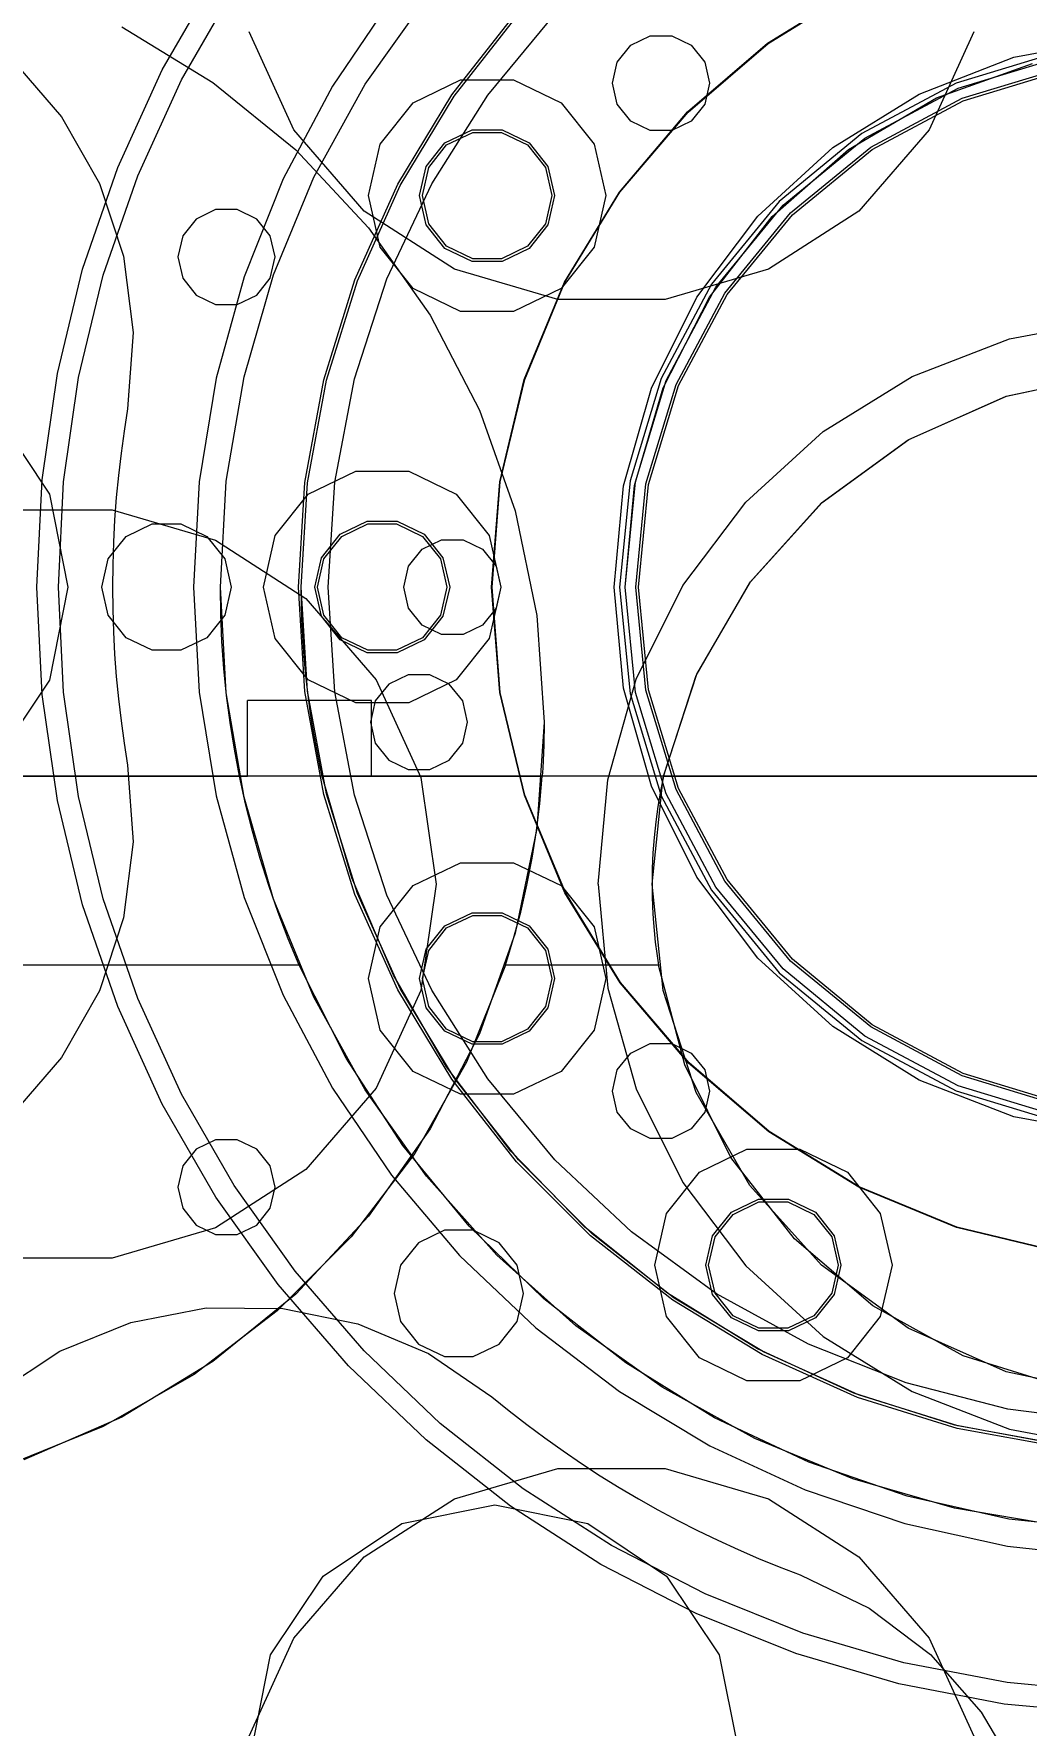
# Model space of a CAD drawing. Header units: millimetres. Extents: x -191664 to 191490, y -197311 to 10263.
# Drawn here: x 490.4 to 674.4, y -183975.8 to -183662.5 of the extents above; entities that cross this region are included whole.
import ezdxf

# ---------------------------------------------------------------- set-up
doc = ezdxf.new("R2010")
doc.units = ezdxf.units.MM
doc.layers.add('R15_COTAS_TRANSPORTE_P', color=1, linetype='Continuous', lineweight=0)
doc.layers.add('R15_PRENSA_RECEPCION_P', color=2, linetype='Continuous', lineweight=0)
doc.dimstyles.new('PLANTA_20', dxfattribs={"dimtxt": 50, "dimasz": 30, "dimexe": 30, "dimexo": 16, "dimgap": 20, "dimtad": 1, "dimtih": 1, "dimtoh": 1, "dimdec": 1, "dimzin": 0, "dimdsep": 46, "dimcen": 0.09, "dimadec": 0, "dimazin": 0, "dimtfac": 1, "dimtdec": 4, "dimtofl": 0, "dimtmove": 0, "dimatfit": 3, "dimfxl": 1, "dimtolj": 1, "dimtzin": 0, "dimarcsym": 0})

# ---------------------------------------------------------------- blocks, each defined once
blk = doc.blocks.new('*D131')
at = {"layer": 'Defpoints', "color": 0, "transparency": 16777216}
for p in [(1100, -183968.15), (1139.8, -184162.66), (1104.62, -184212), (1304.62, -184212), (1304.62, -184212)]:
    blk.add_point(p, dxfattribs=at)
at = {"layer": 'R15_COTAS_TRANSPORTE_P', "color": 0, "lineweight": -2, "transparency": 16777216}
blk.add_arc((1304.62, -184212), 172.05, 140.0034, 169.9966, dxfattribs=at)
at = {"layer": 'R15_COTAS_TRANSPORTE_P', "color": 0, "transparency": 16777216}
for points in [[(1169.28, -184097.88), (1176.35, -184104.95), (1194.03, -184080.2)], [(1140.17, -184182.55), (1130.2, -184181.68), (1132.57, -184212)]]:
    blk.add_solid(points, dxfattribs=at)
blk = doc.blocks.new('*D132')
at = {"layer": 'Defpoints', "color": 0, "transparency": 16777216}
for p in [(-500, -194490), (-500, -194490), (500, -194490), (203.29, -194656.68), (439.69, -194832.02)]:
    blk.add_point(p, dxfattribs=at)
at = {"layer": 'R15_COTAS_TRANSPORTE_P', "color": 0, "lineweight": -2, "transparency": 16777216}
blk.add_arc((-500, -194490), 722.77, 342.37834, 357.62166, dxfattribs=at)
at = {"layer": 'R15_COTAS_TRANSPORTE_P', "color": 0, "transparency": 16777216}
for points in [[(217.15, -194519.89), (227.15, -194520.1), (222.77, -194490)], [(193.59, -194710.42), (184.12, -194707.19), (179.18, -194737.2)]]:
    blk.add_solid(points, dxfattribs=at)
blk = doc.blocks.new('*D133')
at = {"layer": 'Defpoints', "color": 0, "transparency": 16777216}
for p in [(439.69, -194147.98), (217.89, -194406.09), (-500, -194490), (-500, -194490), (500, -194490)]:
    blk.add_point(p, dxfattribs=at)
at = {"layer": 'R15_COTAS_TRANSPORTE_P', "color": 0, "lineweight": -2, "transparency": 16777216}
blk.add_arc((-500, -194490), 722.77, 2.37834, 17.62166, dxfattribs=at)
at = {"layer": 'R15_COTAS_TRANSPORTE_P', "color": 0, "transparency": 16777216}
for points in [[(184.12, -194272.81), (193.59, -194269.58), (179.18, -194242.8)], [(227.15, -194459.9), (217.15, -194460.11), (222.77, -194490)]]:
    blk.add_solid(points, dxfattribs=at)

msp = doc.modelspace()

# ---------------------------------------------------------------- linework, layer by layer
at = {"layer": 'R15_PRENSA_RECEPCION_P', "color": 9, "true_color": 0xb9c3c2}
for p, q in [((514.23, -183669.23), (524.18, -183652.01)), ((517.79, -183671.06), (527.54, -183654.17)), ((556.7, -183656.07), (545.77, -183672.2)), ((626.41, -183664.27), (643.02, -183654.02)), ((626.51, -183664.32), (643.13, -183654.08)), ((567.91, -183673.83), (579.86, -183658.57)), ((574.6, -183673.89), (587.01, -183658.9)), ((538.61, -183680.31), (530.34, -183662.19)), ((664.66, -183662.19), (656.39, -183680.31)), ((598.55, -183667.76), (601.05, -183664.63)), ((601.05, -183664.63), (604.66, -183662.89)), ((604.66, -183662.89), (608.66, -183662.89)), ((608.66, -183662.89), (612.27, -183664.63)), ((611.6, -183676.98), (626.41, -183664.27)), ((611.7, -183677.02), (626.51, -183664.32)), ((612.27, -183664.63), (614.77, -183667.76)), ((672.09, -183666.89), (690.59, -183663.44)), ((486.25, -183667.15), (495.56, -183677.89)), ((597.66, -183671.66), (598.55, -183667.76)), ((614.77, -183667.76), (615.66, -183671.66)), ((654.53, -183673.69), (672.09, -183666.89)), ((657.72, -183674.38), (675.5, -183668.05)), ((680.3, -183665.94), (661.35, -183671.69)), ((661.73, -183672.61), (680.49, -183666.92)), ((662.5, -183674.46), (680.88, -183668.88)), ((505.97, -183687.32), (514.23, -183669.23)), ((509.68, -183688.81), (517.79, -183671.06)), ((560.71, -183675.3), (569.53, -183671.05)), ((569.53, -183671.05), (579.32, -183671.05)), ((579.32, -183671.05), (588.14, -183675.3)), ((598.55, -183675.57), (597.66, -183671.66)), ((615.66, -183671.66), (614.77, -183675.57)), ((661.35, -183671.69), (643.89, -183681.02)), ((662.69, -183674.92), (680.98, -183669.37)), ((545.77, -183672.2), (536.64, -183689.42)), ((557.88, -183690.41), (567.91, -183673.83)), ((564.17, -183690.33), (574.6, -183673.89)), ((638.53, -183683.6), (654.53, -183673.69)), ((641.44, -183683.94), (657.72, -183674.38)), ((644.44, -183681.85), (661.73, -183672.61)), ((645.55, -183683.52), (662.5, -183674.46)), ((645.83, -183683.93), (662.69, -183674.92)), ((495.56, -183677.89), (502.58, -183690.24)), ((554.6, -183682.95), (560.71, -183675.3)), ((588.14, -183675.3), (594.25, -183682.95)), ((601.05, -183678.7), (598.55, -183675.57)), ((598.95, -183691.85), (611.6, -183676.98)), ((599.05, -183691.88), (611.7, -183677.02)), ((614.77, -183675.57), (612.27, -183678.7)), ((551.66, -183695.37), (538.61, -183680.31)), ((566.63, -183682.73), (571.64, -183680.31)), ((566.94, -183683.12), (571.76, -183680.8)), ((571.64, -183680.31), (577.21, -183680.31)), ((571.76, -183680.8), (577.1, -183680.8)), ((577.1, -183680.8), (581.91, -183683.12)), ((577.21, -183680.31), (582.22, -183682.73)), ((604.66, -183680.44), (601.05, -183678.7)), ((608.66, -183680.44), (604.66, -183680.44)), ((612.27, -183678.7), (608.66, -183680.44)), ((643.89, -183681.02), (628.58, -183693.58)), ((656.39, -183680.31), (643.34, -183695.37)), ((552.43, -183692.5), (554.6, -183682.95)), ((563.16, -183687.08), (566.63, -183682.73)), ((563.61, -183687.29), (566.94, -183683.12)), ((581.91, -183683.12), (585.24, -183687.29)), ((582.22, -183682.73), (585.69, -183687.08)), ((594.25, -183682.95), (596.43, -183692.5)), ((624.62, -183696.28), (638.53, -183683.6)), ((627.25, -183696.39), (641.44, -183683.94)), ((629.29, -183694.29), (644.44, -183681.85)), ((630.7, -183695.7), (645.55, -183683.52)), ((631.06, -183696.06), (645.83, -183683.93)), ((499.47, -183706.12), (505.97, -183687.32)), ((561.93, -183692.5), (563.16, -183687.08)), ((562.43, -183692.5), (563.61, -183687.29)), ((585.24, -183687.29), (586.43, -183692.5)), ((585.69, -183687.08), (586.93, -183692.5)), ((502.58, -183690.24), (507.07, -183703.73)), ((503.3, -183707.24), (509.68, -183688.81)), ((536.64, -183689.42), (529.42, -183707.53)), ((549.93, -183708.09), (557.88, -183690.41)), ((555.88, -183707.94), (564.17, -183690.33)), ((554.6, -183702.05), (552.43, -183692.5)), ((563.16, -183697.92), (561.93, -183692.5)), ((563.61, -183697.71), (562.43, -183692.5)), ((586.43, -183692.5), (585.24, -183697.71)), ((586.93, -183692.5), (585.69, -183697.92)), ((588.77, -183708.51), (598.95, -183691.85)), ((588.87, -183708.53), (599.05, -183691.88)), ((596.43, -183692.5), (594.25, -183702.05)), ((628.58, -183693.58), (616.02, -183708.89)), ((568.42, -183706.14), (551.66, -183695.37)), ((613.28, -183711.3), (624.62, -183696.28)), ((615.65, -183711.28), (627.25, -183696.39)), ((616.85, -183709.44), (629.29, -183694.29)), ((618.52, -183710.55), (630.7, -183695.7)), ((618.93, -183710.83), (631.06, -183696.06)), ((643.34, -183695.37), (626.58, -183706.14)), ((566.63, -183702.27), (563.16, -183697.92)), ((566.94, -183701.88), (563.61, -183697.71)), ((585.24, -183697.71), (581.91, -183701.88)), ((585.69, -183697.92), (582.22, -183702.27)), ((560.71, -183709.7), (554.6, -183702.05)), ((571.64, -183704.69), (566.63, -183702.27)), ((571.76, -183704.2), (566.94, -183701.88)), ((581.91, -183701.88), (577.1, -183704.2)), ((582.22, -183702.27), (577.21, -183704.69)), ((594.25, -183702.05), (588.14, -183709.7)), ((494.78, -183725.45), (499.47, -183706.12)), ((507.07, -183703.73), (508.83, -183717.83)), ((587.54, -183711.75), (568.42, -183706.14)), ((577.21, -183704.69), (571.64, -183704.69)), ((577.1, -183704.2), (571.76, -183704.2)), ((626.58, -183706.14), (607.46, -183711.75)), ((498.7, -183726.2), (503.3, -183707.24)), ((529.42, -183707.53), (524.21, -183726.31)), ((544.16, -183726.59), (549.93, -183708.09)), ((549.87, -183726.45), (555.88, -183707.94)), ((581.32, -183726.55), (588.77, -183708.51)), ((581.42, -183726.57), (588.87, -183708.53)), ((616.02, -183708.89), (606.69, -183726.35)), ((607.61, -183726.73), (616.85, -183709.44)), ((569.53, -183713.95), (560.71, -183709.7)), ((588.14, -183709.7), (579.32, -183713.95)), ((607.46, -183711.75), (587.54, -183711.75)), ((604.89, -183728.15), (613.28, -183711.3)), ((607.06, -183728.09), (615.65, -183711.28)), ((609.46, -183727.5), (618.52, -183710.55)), ((609.92, -183727.69), (618.93, -183710.83)), ((579.32, -183713.95), (569.53, -183713.95)), ((671.27, -183719.01), (690.31, -183715.45)), ((508.83, -183717.83), (507.81, -183732.01)), ((653.2, -183726.01), (671.27, -183719.01)), ((491.95, -183745.13), (494.78, -183725.45)), ((495.93, -183745.51), (498.7, -183726.2)), ((524.21, -183726.31), (521.06, -183745.54)), ((540.67, -183745.65), (544.16, -183726.59)), ((546.22, -183745.57), (549.87, -183726.45)), ((576.78, -183745.54), (581.32, -183726.55)), ((576.88, -183745.54), (581.42, -183726.57)), ((599.74, -183746.26), (604.89, -183728.15)), ((606.69, -183726.35), (600.94, -183745.3)), ((601.78, -183746.21), (607.06, -183728.09)), ((601.92, -183745.49), (607.61, -183726.73)), ((603.88, -183745.88), (609.46, -183727.5)), ((604.37, -183745.98), (609.92, -183727.69)), ((636.72, -183736.21), (653.2, -183726.01)), ((483.57, -183733.18), (493.32, -183747.78)), ((507.81, -183732.01), (507.15, -183736.1)), ((507.15, -183736.1), (506.58, -183740.2)), ((622.4, -183749.26), (636.72, -183736.21)), ((506.58, -183740.2), (506.1, -183744.32)), ((541.28, -183747.8), (550.1, -183743.55)), ((550.1, -183743.55), (559.9, -183743.55)), ((559.9, -183743.55), (568.72, -183747.8)), ((491, -183765), (491.95, -183745.13)), ((495, -183765), (495.93, -183745.51)), ((506.1, -183744.32), (505.7, -183748.44)), ((521.06, -183745.54), (520, -183765)), ((539.5, -183765), (540.67, -183745.65)), ((545, -183765), (546.22, -183745.57)), ((575.25, -183765), (576.78, -183745.54)), ((575.35, -183765), (576.88, -183745.54)), ((598, -183765), (599.74, -183746.26)), ((600.94, -183745.3), (599, -183765)), ((600, -183765), (601.92, -183745.49)), ((600, -183765), (601.78, -183746.21)), ((602, -183765), (603.88, -183745.88)), ((602.5, -183765), (604.37, -183745.98)), ((493.32, -183747.78), (496.75, -183765)), ((505.7, -183748.44), (505.4, -183752.58)), ((535.18, -183755.45), (541.28, -183747.8)), ((568.72, -183747.8), (574.82, -183755.45)), ((610.73, -183764.72), (622.4, -183749.26)), ((485.04, -183750.71), (504.96, -183750.71)), ((504.96, -183750.71), (524.08, -183756.33)), ((505.4, -183752.58), (505.18, -183756.71)), ((507.52, -183755.62), (512.33, -183753.3)), ((512.33, -183753.3), (517.67, -183753.3)), ((517.67, -183753.3), (522.48, -183755.62)), ((547.21, -183755.23), (552.22, -183752.81)), ((547.52, -183755.62), (552.33, -183753.3)), ((552.22, -183752.81), (557.78, -183752.81)), ((552.33, -183753.3), (557.67, -183753.3)), ((557.67, -183753.3), (562.48, -183755.62)), ((557.78, -183752.81), (562.79, -183755.23)), ((504.19, -183759.79), (507.52, -183755.62)), ((522.48, -183755.62), (525.81, -183759.79)), ((524.08, -183756.33), (540.84, -183767.1)), ((533, -183765), (535.18, -183755.45)), ((543.74, -183759.58), (547.21, -183755.23)), ((544.19, -183759.79), (547.52, -183755.62)), ((562.39, -183757.96), (566, -183756.23)), ((562.48, -183755.62), (565.81, -183759.79)), ((562.79, -183755.23), (566.26, -183759.58)), ((566, -183756.23), (570, -183756.23)), ((570, -183756.23), (573.61, -183757.96)), ((574.82, -183755.45), (577, -183765)), ((505.18, -183756.71), (505.04, -183760.86)), ((542.5, -183765), (543.74, -183759.58)), ((559.89, -183761.1), (562.39, -183757.96)), ((566.26, -183759.58), (567.5, -183765)), ((573.61, -183757.96), (576.11, -183761.1)), ((503, -183765), (504.19, -183759.79)), ((505.04, -183760.86), (505, -183765)), ((525.81, -183759.79), (527, -183765)), ((543, -183765), (544.19, -183759.79)), ((559, -183765), (559.89, -183761.1)), ((565.81, -183759.79), (567, -183765)), ((576.11, -183761.1), (577, -183765)), ((491.95, -183784.87), (491, -183765)), ((496.75, -183765), (493.32, -183782.22)), ((495.93, -183784.49), (495, -183765)), ((504.19, -183770.21), (503, -183765)), ((505, -183765), (505.04, -183769.14)), ((520, -183765), (521.06, -183784.46)), ((527, -183765), (525.81, -183770.21)), ((535.18, -183774.55), (533, -183765)), ((540.67, -183784.35), (539.5, -183765)), ((543.74, -183770.42), (542.5, -183765)), ((544.19, -183770.21), (543, -183765)), ((546.22, -183784.43), (545, -183765)), ((559.89, -183768.9), (559, -183765)), ((567, -183765), (565.81, -183770.21)), ((567.5, -183765), (566.26, -183770.42)), ((577, -183765), (574.82, -183774.55)), ((576.79, -183784.52), (575.25, -183765)), ((576.88, -183784.5), (575.35, -183765)), ((577, -183765), (576.11, -183768.9)), ((599.74, -183783.74), (598, -183765)), ((599, -183765), (600.94, -183784.7)), ((601.92, -183784.51), (600, -183765)), ((603.88, -183784.12), (602, -183765)), ((602.09, -183782.07), (610.73, -183764.72)), ((604.37, -183784.02), (602.5, -183765)), ((505.04, -183769.14), (505.18, -183773.29)), ((540.84, -183767.1), (553.89, -183782.16)), ((562.39, -183772.04), (559.89, -183768.9)), ((576.11, -183768.9), (573.61, -183772.04)), ((507.52, -183774.38), (504.19, -183770.21)), ((525.81, -183770.21), (522.48, -183774.38)), ((547.21, -183774.77), (543.74, -183770.42)), ((547.52, -183774.38), (544.19, -183770.21)), ((566, -183773.77), (562.39, -183772.04)), ((565.81, -183770.21), (562.48, -183774.38)), ((566.26, -183770.42), (562.79, -183774.77)), ((573.61, -183772.04), (570, -183773.77)), ((505.18, -183773.29), (505.4, -183777.42)), ((512.33, -183776.7), (507.52, -183774.38)), ((522.48, -183774.38), (517.67, -183776.7)), ((541.28, -183782.2), (535.18, -183774.55)), ((552.22, -183777.19), (547.21, -183774.77)), ((552.33, -183776.7), (547.52, -183774.38)), ((562.48, -183774.38), (557.67, -183776.7)), ((562.79, -183774.77), (557.78, -183777.19)), ((570, -183773.77), (566, -183773.77)), ((574.82, -183774.55), (568.72, -183782.2)), ((505.4, -183777.42), (505.7, -183781.56)), ((517.67, -183776.7), (512.33, -183776.7)), ((557.78, -183777.19), (552.22, -183777.19)), ((557.67, -183776.7), (552.33, -183776.7)), ((505.7, -183781.56), (506.1, -183785.68)), ((493.32, -183782.22), (483.57, -183796.82)), ((498.7, -183803.8), (495.93, -183784.49)), ((521.06, -183784.46), (524.21, -183803.69)), ((544.16, -183803.41), (540.67, -183784.35)), ((550.1, -183786.45), (541.28, -183782.2)), ((549.87, -183803.55), (546.22, -183784.43)), ((553.89, -183782.16), (562.16, -183800.28)), ((568.72, -183782.2), (559.9, -183786.45)), ((581.36, -183803.55), (576.79, -183784.52)), ((581.45, -183803.52), (576.88, -183784.5)), ((596.79, -183800.71), (602.09, -183782.07)), ((604.89, -183801.85), (599.74, -183783.74)), ((600.94, -183784.7), (606.69, -183803.65)), ((607.61, -183803.27), (601.92, -183784.51)), ((609.46, -183802.5), (603.88, -183784.12)), ((609.92, -183802.31), (604.37, -183784.02)), ((494.78, -183804.55), (491.95, -183784.87)), ((506.1, -183785.68), (506.58, -183789.8)), ((559.9, -183786.45), (550.1, -183786.45)), ((506.58, -183789.8), (507.15, -183793.9)), ((507.15, -183793.9), (507.81, -183797.99)), ((507.81, -183797.99), (508.83, -183812.17)), ((562.16, -183800.28), (565, -183820)), ((549.93, -183821.91), (544.16, -183803.41)), ((555.88, -183822.06), (549.87, -183803.55)), ((588.85, -183821.64), (581.36, -183803.55)), ((588.94, -183821.59), (581.45, -183803.52)), ((595, -183820), (596.79, -183800.71)), ((613.28, -183818.7), (604.89, -183801.85)), ((616.85, -183820.56), (607.61, -183803.27)), ((618.52, -183819.45), (609.46, -183802.5)), ((618.93, -183819.17), (609.92, -183802.31)), ((499.47, -183823.88), (494.78, -183804.55)), ((503.3, -183822.76), (498.7, -183803.8)), ((524.21, -183803.69), (529.42, -183822.47)), ((606.69, -183803.65), (616.02, -183821.11)), ((508.83, -183812.17), (507.07, -183826.27)), ((560.71, -183820.3), (569.53, -183816.05)), ((569.53, -183816.05), (579.32, -183816.05)), ((579.32, -183816.05), (588.14, -183820.3)), ((624.62, -183833.72), (613.28, -183818.7)), ((631.06, -183833.94), (618.93, -183819.17)), ((557.88, -183839.59), (549.93, -183821.91)), ((554.6, -183827.95), (560.71, -183820.3)), ((564.17, -183839.67), (555.88, -183822.06)), ((565, -183820), (562.16, -183839.72)), ((588.14, -183820.3), (594.25, -183827.95)), ((599.08, -183838.33), (588.85, -183821.64)), ((599.16, -183838.27), (588.94, -183821.59)), ((595, -183820), (596.79, -183839.29)), ((616.02, -183821.11), (628.58, -183836.42)), ((629.29, -183835.71), (616.85, -183820.56)), ((630.7, -183834.3), (618.52, -183819.45)), ((505.97, -183842.68), (499.47, -183823.88)), ((509.68, -183841.19), (503.3, -183822.76)), ((529.42, -183822.47), (536.64, -183840.58)), ((566.63, -183827.73), (571.64, -183825.31)), ((571.64, -183825.31), (577.21, -183825.31)), ((577.21, -183825.31), (582.22, -183827.73)), ((507.07, -183826.27), (502.58, -183839.76)), ((552.43, -183837.5), (554.6, -183827.95)), ((563.16, -183832.08), (566.63, -183827.73)), ((563.61, -183832.29), (566.94, -183828.12)), ((566.94, -183828.12), (571.76, -183825.8)), ((571.76, -183825.8), (577.1, -183825.8)), ((577.1, -183825.8), (581.91, -183828.12)), ((581.91, -183828.12), (585.24, -183832.29)), ((582.22, -183827.73), (585.69, -183832.08)), ((594.25, -183827.95), (596.43, -183837.5)), ((561.93, -183837.5), (563.16, -183832.08)), ((562.43, -183837.5), (563.61, -183832.29)), ((585.24, -183832.29), (586.43, -183837.5)), ((585.69, -183832.08), (586.93, -183837.5)), ((638.53, -183846.4), (624.62, -183833.72)), ((645.55, -183846.48), (630.7, -183834.3)), ((645.83, -183846.07), (631.06, -183833.94)), ((554.6, -183847.05), (552.43, -183837.5)), ((563.16, -183842.92), (561.93, -183837.5)), ((563.61, -183842.71), (562.43, -183837.5)), ((586.43, -183837.5), (585.24, -183842.71)), ((586.93, -183837.5), (585.69, -183842.92)), ((596.43, -183837.5), (594.25, -183847.05)), ((628.58, -183836.42), (643.89, -183848.98)), ((644.44, -183848.15), (629.29, -183835.71)), ((502.58, -183839.76), (495.56, -183852.11)), ((517.79, -183858.94), (509.68, -183841.19)), ((536.64, -183840.58), (545.77, -183857.8)), ((562.16, -183839.72), (553.89, -183857.84)), ((567.91, -183856.17), (557.88, -183839.59)), ((574.6, -183856.11), (564.17, -183839.67)), ((596.79, -183839.29), (602.09, -183857.93)), ((611.79, -183853.21), (599.08, -183838.33)), ((611.86, -183853.14), (599.16, -183838.27)), ((514.23, -183860.77), (505.97, -183842.68)), ((566.63, -183847.27), (563.16, -183842.92)), ((566.94, -183846.88), (563.61, -183842.71)), ((585.24, -183842.71), (581.91, -183846.88)), ((585.69, -183842.92), (582.22, -183847.27)), ((560.71, -183854.7), (554.6, -183847.05)), ((571.64, -183849.69), (566.63, -183847.27)), ((571.76, -183849.2), (566.94, -183846.88)), ((581.91, -183846.88), (577.1, -183849.2)), ((582.22, -183847.27), (577.21, -183849.69)), ((594.25, -183847.05), (588.14, -183854.7)), ((654.53, -183856.31), (638.53, -183846.4)), ((662.5, -183855.54), (645.55, -183846.48)), ((662.69, -183855.08), (645.83, -183846.07)), ((577.21, -183849.69), (571.64, -183849.69)), ((577.1, -183849.2), (571.76, -183849.2)), ((601.05, -183851.3), (604.66, -183849.56)), ((604.66, -183849.56), (608.66, -183849.56)), ((608.66, -183849.56), (612.27, -183851.3)), ((643.89, -183848.98), (661.35, -183858.31)), ((661.73, -183857.39), (644.44, -183848.15)), ((495.56, -183852.11), (486.25, -183862.85)), ((598.55, -183854.43), (601.05, -183851.3)), ((626.67, -183865.92), (611.79, -183853.21)), ((626.73, -183865.84), (611.86, -183853.14)), ((612.27, -183851.3), (614.77, -183854.43)), ((569.53, -183858.95), (560.71, -183854.7)), ((579.86, -183871.43), (567.91, -183856.17)), ((587.01, -183871.1), (574.6, -183856.11)), ((588.14, -183854.7), (579.32, -183858.95)), ((597.66, -183858.34), (598.55, -183854.43)), ((614.77, -183854.43), (615.66, -183858.34)), ((672.09, -183863.11), (654.53, -183856.31)), ((680.88, -183861.12), (662.5, -183855.54)), ((680.98, -183860.63), (662.69, -183855.08)), ((527.54, -183875.83), (517.79, -183858.94)), ((553.89, -183857.84), (540.84, -183872.9)), ((545.77, -183857.8), (556.7, -183873.93)), ((579.32, -183858.95), (569.53, -183858.95)), ((598.55, -183862.24), (597.66, -183858.34)), ((602.09, -183857.93), (610.73, -183875.28)), ((615.66, -183858.34), (614.77, -183862.24)), ((661.35, -183858.31), (680.3, -183864.06)), ((680.49, -183863.08), (661.73, -183857.39)), ((524.18, -183877.99), (514.23, -183860.77)), ((601.05, -183865.37), (598.55, -183862.24)), ((614.77, -183862.24), (612.27, -183865.37)), ((690.59, -183866.56), (672.09, -183863.11)), ((604.66, -183867.11), (601.05, -183865.37)), ((612.27, -183865.37), (608.66, -183867.11)), ((643.36, -183876.15), (626.67, -183865.92)), ((643.41, -183876.06), (626.73, -183865.84)), ((608.66, -183867.11), (604.66, -183867.11)), ((613.78, -183873.37), (622.6, -183869.13)), ((622.6, -183869.13), (632.4, -183869.13)), ((632.4, -183869.13), (641.22, -183873.37)), ((593.57, -183885.14), (579.86, -183871.43)), ((601.2, -183884.43), (587.01, -183871.1)), ((540.84, -183872.9), (524.08, -183883.67)), ((556.7, -183873.93), (569.32, -183888.79)), ((607.68, -183881.03), (613.78, -183873.37)), ((610.73, -183875.28), (622.4, -183890.74)), ((641.22, -183873.37), (647.32, -183881.03)), ((535.71, -183894.2), (524.18, -183877.99)), ((538.86, -183891.72), (527.54, -183875.83)), ((619.71, -183880.8), (624.72, -183878.39)), ((624.72, -183878.39), (630.28, -183878.39)), ((630.28, -183878.39), (635.29, -183880.8)), ((661.45, -183883.64), (643.36, -183876.15)), ((661.48, -183883.55), (643.41, -183876.06)), ((605.5, -183890.57), (607.68, -183881.03)), ((616.24, -183885.15), (619.71, -183880.8)), ((616.69, -183885.37), (620.02, -183881.19)), ((620.02, -183881.19), (624.83, -183878.87)), ((624.83, -183878.87), (630.17, -183878.87)), ((630.17, -183878.87), (634.98, -183881.19)), ((634.98, -183881.19), (638.31, -183885.37)), ((635.29, -183880.8), (638.76, -183885.15)), ((647.32, -183881.03), (649.5, -183890.57)), ((524.08, -183883.67), (504.96, -183889.29)), ((566.51, -183884.12), (561.7, -183886.43)), ((571.86, -183884.12), (566.51, -183884.12)), ((576.67, -183886.43), (571.86, -183884.12)), ((616.95, -183895.87), (601.2, -183884.43)), ((680.48, -183888.21), (661.45, -183883.64)), ((680.5, -183888.12), (661.48, -183883.55)), ((561.7, -183886.43), (558.37, -183890.61)), ((580, -183890.61), (576.67, -183886.43)), ((608.83, -183897.09), (593.57, -183885.14)), ((615, -183890.57), (616.24, -183885.15)), ((615.5, -183890.57), (616.69, -183885.37)), ((638.31, -183885.37), (639.5, -183890.57)), ((638.76, -183885.15), (640, -183890.57)), ((504.96, -183889.29), (485.04, -183889.29)), ((558.37, -183890.61), (557.19, -183895.81)), ((569.32, -183888.79), (583.47, -183902.19)), ((581.19, -183895.81), (580, -183890.61)), ((607.68, -183900.12), (605.5, -183890.57)), ((616.24, -183896), (615, -183890.57)), ((616.69, -183895.78), (615.5, -183890.57)), ((622.4, -183890.74), (636.72, -183903.79)), ((639.5, -183890.57), (638.31, -183895.78)), ((640, -183890.57), (638.76, -183896)), ((649.5, -183890.57), (647.32, -183900.12)), ((548.74, -183909.23), (535.71, -183894.2)), ((551.63, -183906.47), (538.86, -183891.72)), ((557.19, -183895.81), (558.37, -183901.02)), ((580, -183901.02), (581.19, -183895.81)), ((625.41, -183907.12), (608.83, -183897.09)), ((619.71, -183900.35), (616.24, -183896)), ((620.02, -183899.96), (616.69, -183895.78)), ((634, -183905.25), (616.95, -183895.87)), ((638.31, -183895.78), (634.98, -183899.96)), ((638.76, -183896), (635.29, -183900.35)), ((508.38, -183901.18), (522.34, -183898.5)), ((522.34, -183898.5), (536.55, -183898.59)), ((536.55, -183898.59), (550.47, -183901.45)), ((613.78, -183907.77), (607.68, -183900.12)), ((624.72, -183902.76), (619.71, -183900.35)), ((624.83, -183902.27), (620.02, -183899.96)), ((634.98, -183899.96), (630.17, -183902.27)), ((635.29, -183900.35), (630.28, -183902.76)), ((647.32, -183900.12), (641.22, -183907.77)), ((495.22, -183906.54), (508.38, -183901.18)), ((550.47, -183901.45), (563.57, -183906.97)), ((558.37, -183901.02), (561.7, -183905.2)), ((576.67, -183905.2), (580, -183901.02)), ((583.47, -183902.19), (598.99, -183913.98)), ((630.28, -183902.76), (624.72, -183902.76)), ((630.17, -183902.27), (624.83, -183902.27)), ((636.72, -183903.79), (653.2, -183913.99)), ((483.35, -183914.36), (495.22, -183906.54)), ((565.75, -183919.93), (551.63, -183906.47)), ((561.7, -183905.2), (566.51, -183907.51)), ((563.57, -183906.97), (575.33, -183914.95)), ((571.86, -183907.51), (576.67, -183905.2)), ((652.1, -183912.41), (634, -183905.25)), ((563.13, -183922.95), (548.74, -183909.23)), ((566.51, -183907.51), (571.86, -183907.51)), ((622.6, -183912.02), (613.78, -183907.77)), ((643.09, -183915.07), (625.41, -183907.12)), ((641.22, -183907.77), (632.4, -183912.02)), ((632.4, -183912.02), (622.6, -183912.02)), ((670.96, -183917.25), (652.1, -183912.41)), ((575.33, -183914.95), (578.55, -183917.56)), ((598.99, -183913.98), (615.69, -183924.03)), ((661.59, -183920.84), (643.09, -183915.07)), ((653.2, -183913.99), (671.27, -183920.99)), ((578.55, -183917.56), (581.82, -183920.11)), ((690.27, -183919.69), (670.96, -183917.25)), ((581.09, -183931.99), (565.75, -183919.93)), ((581.82, -183920.11), (585.14, -183922.58)), ((585.14, -183922.58), (588.51, -183924.99)), ((680.65, -183924.33), (661.59, -183920.84)), ((671.27, -183920.99), (690.31, -183924.55)), ((578.77, -183935.25), (563.13, -183922.95)), ((588.51, -183924.99), (591.94, -183927.32)), ((615.69, -183924.03), (633.38, -183932.22)), ((568.42, -183933.86), (587.54, -183928.25)), ((587.54, -183928.25), (607.46, -183928.25)), ((591.94, -183927.32), (595.41, -183929.58)), ((607.46, -183928.25), (626.58, -183933.86)), ((597.5, -183942.54), (581.09, -183931.99)), ((595.41, -183929.58), (598.93, -183931.77)), ((598.93, -183931.77), (602.5, -183933.87)), ((551.66, -183944.63), (568.42, -183933.86)), ((558.65, -183938.42), (575.88, -183934.99)), ((575.88, -183934.99), (593.1, -183938.42)), ((602.5, -183933.87), (606.11, -183935.91)), ((626.58, -183933.86), (643.34, -183944.63)), ((633.38, -183932.22), (651.84, -183938.44)), ((595.5, -183946), (578.77, -183935.25)), ((606.11, -183935.91), (609.76, -183937.86)), ((609.76, -183937.86), (613.46, -183939.74)), ((544.06, -183948.17), (558.65, -183938.42)), ((593.1, -183938.42), (607.69, -183948.17)), ((613.46, -183939.74), (617.19, -183941.54)), ((651.84, -183938.44), (670.88, -183942.63)), ((614.84, -183951.47), (597.5, -183942.54)), ((617.19, -183941.54), (620.96, -183943.26)), ((620.96, -183943.26), (624.76, -183944.9)), ((670.88, -183942.63), (690.26, -183944.74)), ((538.61, -183959.69), (551.66, -183944.63)), ((613.18, -183955.11), (595.5, -183946)), ((624.76, -183944.9), (628.6, -183946.46)), ((628.6, -183946.46), (632.48, -183947.94)), ((643.34, -183944.63), (656.39, -183959.69)), ((534.3, -183962.77), (544.06, -183948.17)), ((607.69, -183948.17), (617.45, -183962.77)), ((632.48, -183947.94), (645.26, -183954.14)), ((632.95, -183958.73), (614.84, -183951.47)), ((631.64, -183962.51), (613.18, -183955.11)), ((645.26, -183954.14), (656.59, -183962.72)), ((530.34, -183977.81), (538.61, -183959.69)), ((651.67, -183964.22), (632.95, -183958.73)), ((656.39, -183959.69), (664.66, -183977.81)), ((530.88, -183979.99), (534.3, -183962.77)), ((617.45, -183962.77), (620.88, -183979.99)), ((650.73, -183968.11), (631.64, -183962.51)), ((656.59, -183962.72), (666.03, -183973.35)), ((670.83, -183967.91), (651.67, -183964.22)), ((670.26, -183971.87), (650.73, -183968.11)), ((690.25, -183969.77), (670.83, -183967.91)), ((690.06, -183973.76), (670.26, -183971.87)), ((666.03, -183973.35), (673.22, -183985.61))]:
    msp.add_line(p, q, dxfattribs=at)
at = {"layer": 'R15_PRENSA_RECEPCION_P', "color": 117, "true_color": 0x28865c}
for p, q in [((551.82, -183671.89), (563.18, -183655.89)), ((568.32, -183674.11), (580.24, -183658.9)), ((506.71, -183661.26), (523.62, -183671.54)), ((523.62, -183671.54), (538.97, -183684.03)), ((542.33, -183689.07), (551.82, -183671.89)), ((558.33, -183690.64), (568.32, -183674.11)), ((538.97, -183684.03), (552.48, -183698.49)), ((534.82, -183707.2), (542.33, -183689.07)), ((550.4, -183708.26), (558.33, -183690.64)), ((520.51, -183696.84), (518.02, -183699.97)), ((524.12, -183695.1), (520.51, -183696.84)), ((528.13, -183695.1), (524.12, -183695.1)), ((531.74, -183696.84), (528.13, -183695.1)), ((534.23, -183699.97), (531.74, -183696.84)), ((518.02, -183699.97), (517.13, -183703.87)), ((535.13, -183703.87), (534.23, -183699.97)), ((552.48, -183698.49), (563.89, -183714.66)), ((517.13, -183703.87), (518.02, -183707.78)), ((534.23, -183707.78), (535.13, -183703.87)), ((518.02, -183707.78), (520.51, -183710.91)), ((529.39, -183726.06), (534.82, -183707.2)), ((531.74, -183710.91), (534.23, -183707.78)), ((544.65, -183726.71), (550.4, -183708.26)), ((520.51, -183710.91), (524.12, -183712.65)), ((524.12, -183712.65), (528.13, -183712.65)), ((528.13, -183712.65), (531.74, -183710.91)), ((563.89, -183714.66), (573, -183732.23)), ((526.1, -183745.41), (529.39, -183726.06)), ((541.17, -183745.71), (544.65, -183726.71)), ((670.64, -183729.65), (690.07, -183725.52)), ((670.7, -183729.63), (690.09, -183725.52)), ((652.5, -183737.73), (670.64, -183729.65)), ((652.58, -183737.68), (670.7, -183729.63)), ((573, -183732.23), (579.62, -183750.88)), ((636.43, -183749.4), (652.5, -183737.73)), ((636.53, -183749.31), (652.58, -183737.68)), ((525, -183765), (526.1, -183745.41)), ((540, -183765), (541.17, -183745.71)), ((623.14, -183764.16), (636.43, -183749.4)), ((623.25, -183764.02), (636.53, -183749.31)), ((579.62, -183750.88), (583.65, -183770.26)), ((525.07, -183770.03), (525, -183765)), ((526.1, -183784.59), (525, -183765)), ((540.03, -183768.01), (540, -183765)), ((541.17, -183784.29), (540, -183765)), ((613.21, -183781.36), (623.14, -183764.16)), ((613.3, -183781.16), (623.25, -183764.02)), ((540.11, -183771.02), (540.03, -183768.01)), ((525.29, -183775.06), (525.07, -183770.03)), ((540.25, -183774.02), (540.11, -183771.02)), ((583.65, -183770.26), (585, -183790)), ((525.65, -183780.08), (525.29, -183775.06)), ((540.45, -183777.02), (540.25, -183774.02)), ((540.71, -183780.02), (540.45, -183777.02)), ((526.16, -183785.09), (525.65, -183780.08)), ((541.02, -183783.01), (540.71, -183780.02)), ((559.8, -183781.23), (556.19, -183782.96)), ((563.8, -183781.23), (559.8, -183781.23)), ((567.41, -183782.96), (563.8, -183781.23)), ((607.08, -183800.25), (613.21, -183781.36)), ((607.13, -183800), (613.3, -183781.16)), ((529.39, -183803.94), (526.1, -183784.59)), ((541.38, -183786), (541.02, -183783.01)), ((544.65, -183803.29), (541.17, -183784.29)), ((556.19, -183782.96), (553.69, -183786.1)), ((569.91, -183786.1), (567.41, -183782.96)), ((526.81, -183790.08), (526.16, -183785.09)), ((553, -183786), (530, -183786)), ((530, -183800), (530, -183786)), ((541.66, -183788.01), (541.38, -183786)), ((553, -183786), (541.38, -183786)), ((553.69, -183786.1), (552.8, -183790)), ((553, -183800), (553, -183786)), ((570.8, -183790), (569.91, -183786.1)), ((527.6, -183795.05), (526.81, -183790.08)), ((541.97, -183790.02), (541.66, -183788.01)), ((542.3, -183792.03), (541.97, -183790.02)), ((552.8, -183790), (553.69, -183793.9)), ((569.91, -183793.9), (570.8, -183790)), ((585, -183790), (583.65, -183809.74)), ((585, -183790), (584.99, -183791.43)), ((542.66, -183794.03), (542.3, -183792.03)), ((543.04, -183796.02), (542.66, -183794.03)), ((553.69, -183793.9), (556.19, -183797.04)), ((567.41, -183797.04), (569.91, -183793.9)), ((584.97, -183792.86), (584.94, -183794.29)), ((584.99, -183791.43), (584.97, -183792.86)), ((528.54, -183800), (527.6, -183795.05)), ((543.44, -183798.01), (543.04, -183796.02)), ((556.19, -183797.04), (559.8, -183798.77)), ((563.8, -183798.77), (567.41, -183797.04)), ((584.82, -183797.15), (584.75, -183798.57)), ((584.89, -183795.72), (584.82, -183797.15)), ((584.94, -183794.29), (584.89, -183795.72)), ((528.54, -183800), (210, -183800)), ((1190, -183800), (250, -183800)), ((528.54, -183800), (343, -183800)), ((343, -183800), (530, -183800)), ((529.66, -183805.13), (528.54, -183800)), ((553, -183800), (530, -183800)), ((543.88, -183800), (543.44, -183798.01)), ((549.34, -183818.85), (543.88, -183800)), ((543.88, -183800), (553, -183800)), ((553, -183800), (584.65, -183800)), ((559.8, -183798.77), (563.8, -183798.77)), ((584.21, -183805.09), (584.65, -183800)), ((584.75, -183798.57), (584.65, -183800)), ((607.13, -183800), (584.65, -183800)), ((605, -183820), (607.08, -183800.25)), ((607.13, -183800), (606.57, -183802.82)), ((607.13, -183800), (792.87, -183800)), ((550.4, -183821.74), (544.65, -183803.29)), ((606.57, -183802.82), (606.09, -183805.66)), ((534.82, -183822.8), (529.39, -183803.94)), ((530.95, -183810.23), (529.66, -183805.13)), ((583.59, -183810.16), (584.21, -183805.09)), ((606.09, -183805.66), (605.7, -183808.51)), ((583.65, -183809.74), (579.62, -183829.12)), ((605.7, -183808.51), (605.39, -183811.38)), ((532.38, -183815.28), (530.95, -183810.23)), ((582.79, -183815.2), (583.59, -183810.16)), ((605.39, -183811.38), (605.17, -183814.25)), ((533.96, -183820.29), (532.38, -183815.28)), ((581.82, -183820.21), (582.79, -183815.2)), ((605.17, -183814.25), (605.04, -183817.12)), ((557.06, -183836.9), (549.34, -183818.85)), ((605.04, -183817.12), (605, -183820)), ((535.7, -183825.25), (533.96, -183820.29)), ((558.33, -183839.36), (550.4, -183821.74)), ((580.67, -183825.19), (581.82, -183820.21)), ((605, -183820), (605.02, -183822.15)), ((607.08, -183839.75), (605, -183820)), ((605.02, -183822.15), (605.1, -183824.3)), ((542.33, -183840.93), (534.82, -183822.8)), ((537.58, -183830.15), (535.7, -183825.25)), ((579.34, -183830.12), (580.67, -183825.19)), ((605.1, -183824.3), (605.22, -183826.45)), ((605.22, -183826.45), (605.39, -183828.6)), ((605.39, -183828.6), (605.61, -183830.74)), ((539.61, -183835), (537.58, -183830.15)), ((579.62, -183829.12), (573, -183847.77)), ((577.84, -183835), (579.34, -183830.12)), ((605.61, -183830.74), (605.88, -183832.87)), ((605.88, -183832.87), (606.19, -183835)), ((539.61, -183835), (210, -183835)), ((539.61, -183835), (251.21, -183835)), ((548.3, -183852.25), (539.61, -183835)), ((566.94, -183853.86), (557.06, -183836.9)), ((577.84, -183835), (570.6, -183853)), ((606.19, -183835), (577.84, -183835)), ((611.1, -183853.49), (606.19, -183835)), ((551.82, -183858.11), (542.33, -183840.93)), ((568.32, -183855.89), (558.33, -183839.36)), ((613.21, -183858.64), (607.08, -183839.75)), ((573, -183847.77), (563.89, -183865.34)), ((558.84, -183868.43), (548.3, -183852.25)), ((570.6, -183853), (561.01, -183869.88)), ((619.61, -183870.63), (611.1, -183853.49)), ((578.82, -183869.48), (566.94, -183853.86)), ((580.24, -183871.1), (568.32, -183855.89)), ((563.18, -183874.11), (551.82, -183858.11)), ((623.14, -183875.84), (613.21, -183858.64)), ((563.89, -183865.34), (552.48, -183881.51)), ((520.51, -183869.09), (518.02, -183872.22)), ((524.12, -183867.35), (520.51, -183869.09)), ((528.13, -183867.35), (524.12, -183867.35)), ((531.74, -183869.09), (528.13, -183867.35)), ((534.23, -183872.22), (531.74, -183869.09)), ((571.09, -183883.35), (558.84, -183868.43)), ((518.02, -183872.22), (517.13, -183876.13)), ((535.13, -183876.13), (534.23, -183872.22)), ((561.01, -183869.88), (549.26, -183885.32)), ((592.53, -183883.53), (578.82, -183869.48)), ((593.9, -183884.76), (580.24, -183871.1)), ((631.39, -183885.71), (619.61, -183870.63)), ((576.26, -183888.74), (563.18, -183874.11)), ((517.13, -183876.13), (518.02, -183880.03)), ((534.23, -183880.03), (535.13, -183876.13)), ((636.43, -183890.6), (623.14, -183875.84)), ((518.02, -183880.03), (520.51, -183883.16)), ((531.74, -183883.16), (534.23, -183880.03)), ((552.48, -183881.51), (538.97, -183895.97)), ((520.51, -183883.16), (524.12, -183884.9)), ((524.12, -183884.9), (528.13, -183884.9)), ((528.13, -183884.9), (531.74, -183883.16)), ((584.92, -183896.84), (571.09, -183883.35)), ((607.85, -183895.8), (592.53, -183883.53)), ((609.11, -183896.68), (593.9, -183884.76)), ((549.26, -183885.32), (535.55, -183899.06)), ((645.95, -183898.12), (631.39, -183885.71)), ((590.89, -183901.82), (576.26, -183888.74)), ((652.5, -183902.27), (636.43, -183890.6)), ((538.97, -183895.97), (523.62, -183908.46)), ((600.14, -183908.71), (584.92, -183896.84)), ((624.56, -183906.1), (607.85, -183895.8)), ((625.64, -183906.67), (609.11, -183896.68)), ((535.55, -183899.06), (520.13, -183910.85)), ((662.7, -183907.37), (645.95, -183898.12)), ((606.89, -183913.18), (590.89, -183901.82)), ((670.64, -183910.35), (652.5, -183902.27)), ((642.4, -183914.27), (624.56, -183906.1)), ((643.26, -183914.6), (625.64, -183906.67)), ((523.62, -183908.46), (506.71, -183918.74)), ((616.59, -183918.84), (600.14, -183908.71)), ((680.96, -183913.07), (662.7, -183907.37)), ((520.13, -183910.85), (503.28, -183920.46)), ((624.07, -183922.67), (606.89, -183913.18)), ((690.07, -183914.48), (670.64, -183910.35)), ((661.11, -183920.2), (642.4, -183914.27)), ((661.71, -183920.35), (643.26, -183914.6)), ((506.71, -183918.74), (488.56, -183926.63)), ((634.05, -183927.1), (616.59, -183918.84)), ((503.28, -183920.46), (485.29, -183927.75)), ((680.41, -183923.8), (661.11, -183920.2)), ((680.71, -183923.83), (661.71, -183920.35)), ((642.2, -183930.18), (624.07, -183922.67)), ((652.31, -183933.38), (634.05, -183927.1)), ((661.06, -183935.61), (642.2, -183930.18)), ((671.15, -183937.61), (652.31, -183933.38)), ((680.41, -183938.9), (661.06, -183935.61)), ((690.34, -183939.73), (671.15, -183937.61))]:
    msp.add_line(p, q, dxfattribs=at)

# ---------------------------------------------------------------- dimensions: what is measured, and where the dimension line sits
at = {"layer": 'R15_COTAS_TRANSPORTE_P'}
for base, line1, line2, picture, middle in [((217.89, -194406.09), ((-500, -194490), (500, -194490)), ((-500, -194490), (439.69, -194147.98)), '*D133', (191490.46, -33543.69)), ((203.29, -194656.68), ((-500, -194490), (500, -194490)), ((-500, -194490), (439.69, -194832.02)), '*D132', (-191664.11, -34001.98)), ((1139.8, -184162.66), ((1304.62, -184212), (1104.62, -184212)), ((1304.62, -184212), (1100, -183968.15)), '*D131', (-166426.35, -78863.51))]:
    dim = msp.add_angular_dim_2l(base=base, line1=line1, line2=line2, dimstyle='PLANTA_20', dxfattribs=at)
    dim.commit()
    dim.dimension.update_dxf_attribs({"geometry": picture, "text_midpoint": middle})

doc.saveas('drawing.dxf')
